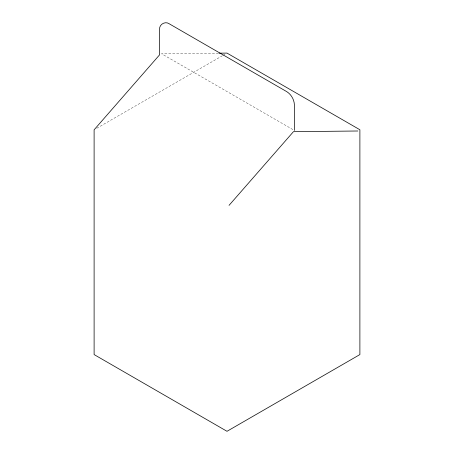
<?xml version="1.0" encoding="UTF-8"?>
<svg xmlns="http://www.w3.org/2000/svg" width="454" height="454" viewBox="0 0 454 454"><rect width="100%" height="100%" fill="white"/><g stroke="black" fill="none" stroke-linecap="round" stroke-linejoin="round"><path stroke-width="0.34" stroke-dasharray="2.27 1.7" d="M96.764 128.283L222.5 55.689M223.118 55.337L224.957 54.27M218.55 53.175L161.505 53.725L293.171 129.742"/><path stroke-width="0.68" d="M229.043 205.361L293.449 131.683L357.848 130.996M219.254 53.169L227 53.09L359.891 129.753L359.891 354.574L227 431.3L94.109 354.574L94.109 129.816L159.604 54.82L159.604 29.198C159.116 24.459 165.239 20.924 169.098 23.716L286.803 91.674C291.235 94.472 294.186 99.591 294.396 104.829L294.396 130.451"/></g></svg>
